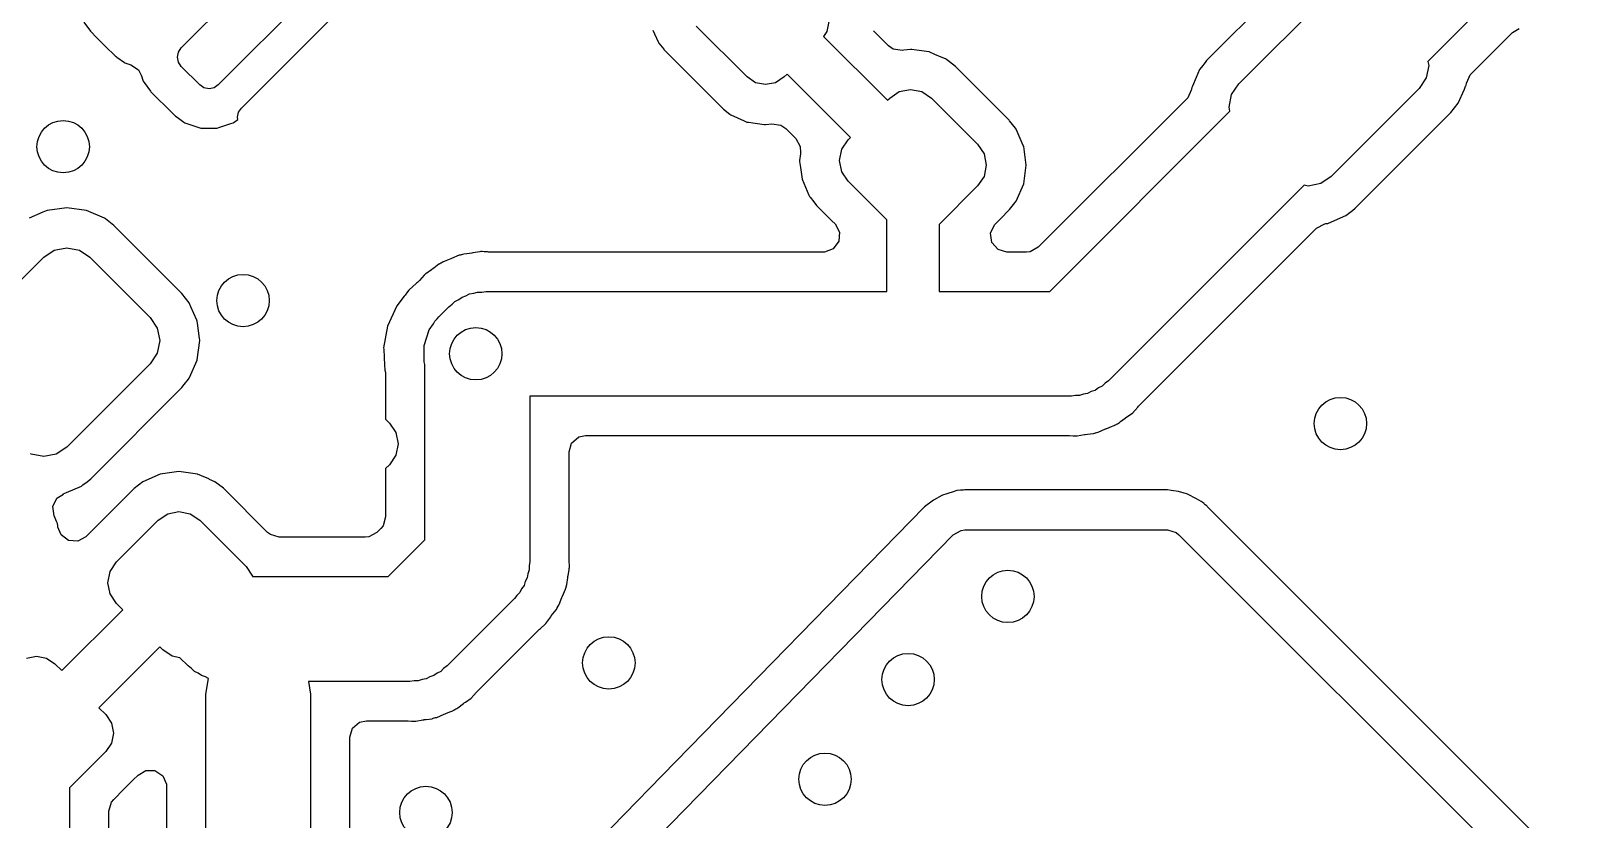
# Model space of a CAD drawing. Extents: x 4.14 to 8.85, y -5.31 to -1.77.
# Drawn here: x 5.7462 to 6.212, y -4.407 to -4.1699 of the extents above; entities that cross this region are included whole.
import ezdxf

# ---------------------------------------------------------------- set-up
doc = ezdxf.new("R2010")
doc.units = 0
doc.header["$MEASUREMENT"] = 0
doc.layers.add('BLACK', color=7, linetype='CONTINUOUS')

msp = doc.modelspace()

# ---------------------------------------------------------------- linework, layer by layer
at = {"layer": 'BLACK', "linetype": 'CONTINUOUS'}
for p, q in [((5.79141, -4.175), (5.82691, -4.1395)), ((6.12868, -4.14985), (6.09985, -4.17868)), ((5.83804, -4.15064), (5.80255, -4.18613)), ((5.80951, -4.19309), (5.845, -4.1576)), ((6.10941, -4.18586), (6.13586, -4.15941)), ((6.18756, -4.15781), (6.16633, -4.17905)), ((5.76215, -4.16731), (5.76408, -4.16996)), ((5.96155, -4.18376), (5.94624, -4.16845)), ((5.98613, -4.16705), (5.98553, -4.17007)), ((5.76408, -4.16996), (5.76421, -4.17009)), ((5.76421, -4.17009), (5.76598, -4.17186)), ((5.76598, -4.17186), (5.76876, -4.17464)), ((5.93325, -4.16967), (5.93485, -4.17319)), ((5.93485, -4.17319), (5.93504, -4.1736)), ((5.93504, -4.1736), (5.9365, -4.17542)), ((5.98553, -4.17007), (5.98454, -4.17155)), ((5.98454, -4.17155), (6.00377, -4.19078)), ((6.00411, -4.17439), (5.99957, -4.16985)), ((6.17928, -4.18282), (6.19174, -4.17037)), ((6.19174, -4.17037), (6.19376, -4.16919)), ((5.76876, -4.17464), (5.7714, -4.17728)), ((5.7714, -4.17728), (5.77158, -4.17741)), ((5.77158, -4.17741), (5.77158, -4.17741)), ((5.77158, -4.17741), (5.77184, -4.1776)), ((5.77184, -4.1776), (5.77207, -4.17777)), ((5.77207, -4.17777), (5.77433, -4.17941)), ((5.79026, -4.17778), (5.79056, -4.17627)), ((5.79056, -4.17929), (5.79026, -4.17778)), ((5.79056, -4.17627), (5.79141, -4.175)), ((5.9365, -4.17542), (5.93656, -4.17549)), ((5.93656, -4.17549), (5.95451, -4.19344)), ((6.00553, -4.17539), (6.00411, -4.17439)), ((6.00829, -4.1758), (6.00553, -4.17539)), ((6.00874, -4.17574), (6.00829, -4.1758)), ((6.01073, -4.17547), (6.00874, -4.17574)), ((6.00874, -4.17574), (6.00874, -4.17574)), ((6.01112, -4.17552), (6.01073, -4.17547)), ((6.01251, -4.17571), (6.01112, -4.17552)), ((6.01112, -4.17552), (6.01112, -4.17552)), ((6.01634, -4.17624), (6.01251, -4.17571)), ((6.01808, -4.17699), (6.01634, -4.17624)), ((6.01991, -4.17778), (6.01808, -4.17699)), ((6.0212, -4.17834), (6.01991, -4.17778)), ((6.02155, -4.17849), (6.0212, -4.17834)), ((5.77433, -4.17941), (5.77442, -4.17948)), ((5.77442, -4.17948), (5.77621, -4.18006)), ((5.77621, -4.18006), (5.77852, -4.18163)), ((5.77852, -4.18163), (5.77939, -4.18324)), ((5.79141, -4.18056), (5.79056, -4.17929)), ((5.79698, -4.18613), (5.79141, -4.18056)), ((5.97358, -4.18287), (5.97269, -4.18376)), ((5.99263, -4.20192), (5.97358, -4.18287)), ((6.02422, -4.18059), (6.02155, -4.17849)), ((6.04041, -4.19678), (6.02422, -4.18059)), ((6.09766, -4.18148), (6.09662, -4.18387)), ((6.0982, -4.18079), (6.09766, -4.18148)), ((6.09932, -4.17936), (6.0982, -4.18079)), ((6.09974, -4.17882), (6.09932, -4.17936)), ((6.09985, -4.17868), (6.09974, -4.17882)), ((6.09974, -4.17882), (6.09974, -4.17882)), ((6.16658, -4.18029), (6.16583, -4.18406)), ((6.16633, -4.17905), (6.16658, -4.18029)), ((6.17902, -4.18311), (6.17928, -4.18282)), ((5.77939, -4.18324), (5.77954, -4.18368)), ((5.77954, -4.18368), (5.77979, -4.18446)), ((5.77979, -4.18446), (5.77997, -4.18503)), ((5.77997, -4.18503), (5.78024, -4.1854)), ((5.78024, -4.1854), (5.78024, -4.1854)), ((5.78024, -4.1854), (5.78217, -4.18805)), ((5.79826, -4.18698), (5.79698, -4.18613)), ((5.79977, -4.18728), (5.79826, -4.18698)), ((5.80127, -4.18698), (5.79977, -4.18728)), ((5.80255, -4.18613), (5.80127, -4.18698)), ((5.96411, -4.18547), (5.96155, -4.18376)), ((5.96712, -4.18606), (5.96411, -4.18547)), ((5.97013, -4.18547), (5.96712, -4.18606)), ((5.97269, -4.18376), (5.97013, -4.18547)), ((6.00734, -4.18817), (6.01073, -4.18749)), ((6.01073, -4.18749), (6.01412, -4.18817)), ((6.09511, -4.18771), (6.09408, -4.19)), ((6.09514, -4.18772), (6.09511, -4.18771)), ((6.09518, -4.18755), (6.09514, -4.18772)), ((6.09523, -4.18745), (6.09518, -4.18755)), ((6.0953, -4.18693), (6.09523, -4.18745)), ((6.09549, -4.18648), (6.0953, -4.18693)), ((6.09662, -4.18387), (6.09549, -4.18648)), ((6.10728, -4.18905), (6.10941, -4.18586)), ((6.1637, -4.18725), (6.13725, -4.2137)), ((6.16583, -4.18406), (6.1637, -4.18725)), ((6.17545, -4.19162), (6.17727, -4.18742)), ((6.17727, -4.18742), (6.17764, -4.18656)), ((6.17764, -4.18656), (6.17768, -4.18646)), ((6.17768, -4.18646), (6.17781, -4.18617)), ((6.17781, -4.18617), (6.17788, -4.18566)), ((6.17788, -4.18566), (6.17792, -4.18556)), ((6.17792, -4.18556), (6.17797, -4.18539)), ((6.17797, -4.18539), (6.17799, -4.1854)), ((6.17799, -4.1854), (6.17902, -4.18311)), ((5.78217, -4.18805), (5.78231, -4.18819)), ((5.78231, -4.18819), (5.78412, -4.19)), ((5.78412, -4.19), (5.78699, -4.19287)), ((6.00377, -4.19078), (6.00447, -4.19009)), ((6.00447, -4.19009), (6.00734, -4.18817)), ((6.01412, -4.18817), (6.01699, -4.19009)), ((6.01699, -4.19009), (6.03091, -4.20401)), ((6.09382, -4.19028), (6.04914, -4.23497)), ((6.09408, -4.19), (6.09382, -4.19028)), ((6.10653, -4.19282), (6.10728, -4.18905)), ((6.17325, -4.19442), (6.17545, -4.19162)), ((5.78699, -4.19287), (5.78949, -4.19537)), ((5.78949, -4.19537), (5.78968, -4.19551)), ((5.78968, -4.19551), (5.78968, -4.19551)), ((5.78968, -4.19551), (5.7902, -4.19589)), ((5.7902, -4.19589), (5.7922, -4.19734)), ((5.80733, -4.19734), (5.80848, -4.19651)), ((5.80836, -4.19587), (5.80866, -4.19437)), ((5.80848, -4.19651), (5.80836, -4.19587)), ((5.80866, -4.19437), (5.80951, -4.19309)), ((5.95451, -4.19344), (5.9564, -4.19496)), ((5.9564, -4.19496), (5.95673, -4.19511)), ((5.95673, -4.19511), (5.95673, -4.19511)), ((5.95673, -4.19511), (5.96074, -4.19694)), ((5.96074, -4.19694), (5.96153, -4.1973)), ((6.04052, -4.19692), (6.04041, -4.19678)), ((6.04228, -4.19916), (6.04052, -4.19692)), ((6.05258, -4.24825), (6.10677, -4.19406)), ((6.10677, -4.19406), (6.10653, -4.19282)), ((6.14442, -4.22325), (6.17325, -4.19442)), ((5.7922, -4.19734), (5.79252, -4.19757)), ((5.79252, -4.19757), (5.79727, -4.19912)), ((5.79727, -4.19912), (5.80226, -4.19912)), ((5.80226, -4.19912), (5.8027, -4.19897)), ((5.8027, -4.19897), (5.80637, -4.19778)), ((5.8027, -4.19897), (5.8027, -4.19897)), ((5.80637, -4.19778), (5.80701, -4.19757)), ((5.80701, -4.19757), (5.80731, -4.19736)), ((5.80731, -4.19736), (5.80733, -4.19734)), ((5.80733, -4.19734), (5.80733, -4.19734)), ((5.96153, -4.1973), (5.96188, -4.19735)), ((5.96188, -4.19735), (5.96188, -4.19735)), ((5.96188, -4.19735), (5.96195, -4.19736)), ((5.96195, -4.19736), (5.96195, -4.19736)), ((5.96195, -4.19736), (5.96671, -4.19804)), ((5.96671, -4.19804), (5.96712, -4.1981)), ((5.96712, -4.1981), (5.969, -4.19783)), ((5.969, -4.19783), (5.97177, -4.19823)), ((5.97177, -4.19823), (5.97321, -4.19923)), ((5.97321, -4.19923), (5.97624, -4.20226)), ((6.0425, -4.19944), (6.04228, -4.19916)), ((6.04228, -4.19916), (6.04228, -4.19916)), ((6.04251, -4.19945), (6.0425, -4.19944)), ((6.04462, -4.20433), (6.04251, -4.19945)), ((5.97624, -4.20226), (5.97758, -4.20471)), ((5.97758, -4.20471), (5.97765, -4.20644)), ((5.98934, -4.20888), (5.99002, -4.20549)), ((5.99002, -4.20549), (5.99194, -4.20262)), ((5.99194, -4.20262), (5.99263, -4.20192)), ((6.03091, -4.20401), (6.03283, -4.20688)), ((6.04476, -4.20466), (6.04462, -4.20433)), ((6.04553, -4.21027), (6.04476, -4.20466)), ((5.97759, -4.20689), (5.97732, -4.20888)), ((5.97732, -4.20888), (5.97736, -4.20918)), ((5.97736, -4.20918), (5.97736, -4.20921)), ((5.97736, -4.20921), (5.97761, -4.211)), ((5.97765, -4.20644), (5.97759, -4.20689)), ((5.97759, -4.20689), (5.97759, -4.20689)), ((5.97761, -4.211), (5.97809, -4.2145)), ((5.99002, -4.21227), (5.98934, -4.20888)), ((6.03283, -4.20688), (6.03351, -4.21027)), ((6.03351, -4.21027), (6.03283, -4.21366)), ((6.04476, -4.21589), (6.04553, -4.21027)), ((5.97809, -4.2145), (5.98019, -4.21935)), ((5.99194, -4.21514), (5.99002, -4.21227)), ((6.00355, -4.22676), (5.99194, -4.21514)), ((6.03283, -4.21366), (6.03091, -4.21653)), ((6.13725, -4.2137), (6.13406, -4.21583)), ((5.98019, -4.21935), (5.98019, -4.21935)), ((5.98019, -4.21935), (5.98034, -4.2197)), ((5.98034, -4.2197), (5.9805, -4.2199)), ((5.9805, -4.2199), (5.98053, -4.21995)), ((5.98053, -4.21995), (5.98053, -4.21995)), ((5.98053, -4.21995), (5.98163, -4.22135)), ((6.03091, -4.21653), (6.0193, -4.22815)), ((6.04251, -4.22109), (6.04476, -4.21589)), ((6.12905, -4.21633), (6.07024, -4.27514)), ((6.13029, -4.21658), (6.12905, -4.21633)), ((6.13406, -4.21583), (6.13029, -4.21658)), ((5.74981, -4.22446), (5.74568, -4.22625)), ((5.75082, -4.22402), (5.74981, -4.22446)), ((5.75113, -4.22389), (5.75082, -4.22402)), ((5.75082, -4.22402), (5.75082, -4.22402)), ((5.75701, -4.22308), (5.75113, -4.22389)), ((5.7629, -4.22389), (5.75701, -4.22308)), ((5.76835, -4.22625), (5.7629, -4.22389)), ((5.98163, -4.22135), (5.98244, -4.22237)), ((5.98244, -4.22237), (5.98707, -4.227)), ((6.03777, -4.22641), (6.04041, -4.22376)), ((6.04041, -4.22376), (6.04042, -4.22376)), ((6.04042, -4.22376), (6.04051, -4.22365)), ((6.04051, -4.22365), (6.04206, -4.22166)), ((6.04051, -4.22365), (6.04051, -4.22365)), ((6.04206, -4.22166), (6.0424, -4.22124)), ((6.0424, -4.22124), (6.04251, -4.22109)), ((6.14164, -4.22544), (6.14364, -4.22387)), ((6.14364, -4.22387), (6.14442, -4.22325)), ((5.7686, -4.22644), (5.76835, -4.22625)), ((5.77115, -4.22844), (5.7686, -4.22644)), ((5.79163, -4.24892), (5.77115, -4.22844)), ((5.98707, -4.227), (5.98802, -4.22795)), ((5.98802, -4.22795), (5.98936, -4.23041)), ((6.00355, -4.24825), (6.00355, -4.22676)), ((6.0193, -4.22815), (6.0193, -4.24825)), ((6.03482, -4.23075), (6.03598, -4.22821)), ((6.03598, -4.22821), (6.03623, -4.22795)), ((6.03623, -4.22795), (6.03777, -4.22641)), ((6.03777, -4.22641), (6.03777, -4.22641)), ((6.07929, -4.28282), (6.13282, -4.22928)), ((6.13282, -4.22928), (6.13528, -4.22795)), ((6.13528, -4.22795), (6.13566, -4.22788)), ((6.13566, -4.22788), (6.13578, -4.22786)), ((6.13578, -4.22786), (6.13617, -4.22781)), ((6.13578, -4.22786), (6.13578, -4.22786)), ((6.13617, -4.22781), (6.14003, -4.22614)), ((6.14003, -4.22614), (6.14162, -4.22545)), ((6.14162, -4.22545), (6.14164, -4.22544)), ((5.98916, -4.23319), (5.98748, -4.23543)), ((5.98936, -4.23041), (5.98916, -4.23319)), ((6.03522, -4.23352), (6.03482, -4.23075)), ((6.03705, -4.23563), (6.03522, -4.23352)), ((5.725, -4.26305), (5.75005, -4.238)), ((5.75005, -4.238), (5.75325, -4.23587)), ((5.75325, -4.23587), (5.75701, -4.23512)), ((5.75701, -4.23512), (5.76078, -4.23587)), ((5.76078, -4.23587), (5.76397, -4.238)), ((5.76397, -4.238), (5.78207, -4.2561)), ((5.87245, -4.2385), (5.87046, -4.23926)), ((5.87269, -4.2384), (5.87245, -4.2385)), ((5.87272, -4.23839), (5.87269, -4.2384)), ((5.87497, -4.2374), (5.87272, -4.23839)), ((5.87272, -4.23839), (5.87272, -4.23839)), ((5.87532, -4.23734), (5.87497, -4.2374)), ((5.87564, -4.23725), (5.87532, -4.23734)), ((5.87572, -4.23722), (5.87564, -4.23725)), ((5.87604, -4.23715), (5.87572, -4.23722)), ((5.87637, -4.23702), (5.87604, -4.23715)), ((5.8764, -4.23702), (5.87637, -4.23702)), ((5.87725, -4.23691), (5.8764, -4.23702)), ((5.87813, -4.23681), (5.87725, -4.23691)), ((5.87882, -4.23672), (5.87813, -4.23681)), ((5.87884, -4.23672), (5.87882, -4.23672)), ((5.87882, -4.23672), (5.87882, -4.23672)), ((5.8791, -4.23668), (5.87884, -4.23672)), ((5.87912, -4.23668), (5.8791, -4.23668)), ((5.88125, -4.23631), (5.87912, -4.23668)), ((5.87912, -4.23668), (5.87912, -4.23668)), ((5.88155, -4.23626), (5.88125, -4.23631)), ((5.88125, -4.23631), (5.88125, -4.23631)), ((5.8819, -4.23628), (5.88155, -4.23626)), ((5.8825, -4.23632), (5.8819, -4.23628)), ((5.88356, -4.23639), (5.8825, -4.23632)), ((5.88379, -4.23641), (5.88356, -4.23639)), ((5.88413, -4.23642), (5.88379, -4.23641)), ((5.98451, -4.23642), (5.88413, -4.23642)), ((5.98486, -4.23641), (5.98451, -4.23642)), ((5.98748, -4.23543), (5.98486, -4.23641)), ((6.03973, -4.23642), (6.03705, -4.23563)), ((6.04563, -4.23642), (6.03973, -4.23642)), ((6.04668, -4.23631), (6.04563, -4.23642)), ((6.04914, -4.23497), (6.04668, -4.23631)), ((5.86448, -4.24333), (5.86303, -4.24495)), ((5.86463, -4.24316), (5.86448, -4.24333)), ((5.86484, -4.24301), (5.86463, -4.24316)), ((5.86492, -4.24296), (5.86484, -4.24301)), ((5.86668, -4.24175), (5.86492, -4.24296)), ((5.86492, -4.24296), (5.86492, -4.24296)), ((5.86689, -4.2416), (5.86668, -4.24175)), ((5.86734, -4.24125), (5.86689, -4.2416)), ((5.86886, -4.24009), (5.86734, -4.24125)), ((5.86893, -4.24006), (5.86886, -4.24009)), ((5.86918, -4.23995), (5.86893, -4.24006)), ((5.86947, -4.23978), (5.86918, -4.23995)), ((5.86954, -4.23973), (5.86947, -4.23978)), ((5.86984, -4.23958), (5.86954, -4.23973)), ((5.86988, -4.23955), (5.86984, -4.23958)), ((5.87013, -4.23938), (5.86988, -4.23955)), ((5.86988, -4.23955), (5.86988, -4.23955)), ((5.87024, -4.23934), (5.87013, -4.23938)), ((5.87046, -4.23926), (5.87024, -4.23934)), ((5.87046, -4.23926), (5.87046, -4.23926)), ((5.85981, -4.24787), (5.85947, -4.24836)), ((5.86218, -4.2458), (5.85981, -4.24787)), ((5.86243, -4.24557), (5.86218, -4.2458)), ((5.86282, -4.24518), (5.86243, -4.24557)), ((5.86302, -4.24497), (5.86282, -4.24518)), ((5.86303, -4.24495), (5.86302, -4.24497)), ((5.86303, -4.24495), (5.86303, -4.24495)), ((5.88178, -4.24845), (5.883, -4.24825)), ((5.883, -4.24825), (6.00355, -4.24825)), ((6.0193, -4.24825), (6.05258, -4.24825)), ((5.79382, -4.25172), (5.79163, -4.24892)), ((5.79434, -4.25292), (5.79382, -4.25172)), ((5.79608, -4.25694), (5.79434, -4.25292)), ((5.85624, -4.25261), (5.85349, -4.25869)), ((5.85634, -4.25248), (5.85624, -4.25261)), ((5.85659, -4.25216), (5.85634, -4.25248)), ((5.8585, -4.24973), (5.85659, -4.25216)), ((5.85865, -4.24952), (5.8585, -4.24973)), ((5.85877, -4.24935), (5.85865, -4.24952)), ((5.85947, -4.24836), (5.85877, -4.24935)), ((5.86886, -4.25586), (5.87186, -4.25286)), ((5.87186, -4.25286), (5.87287, -4.25214)), ((5.87287, -4.25214), (5.87374, -4.25126)), ((5.87374, -4.25126), (5.87485, -4.2507)), ((5.87485, -4.2507), (5.87585, -4.24997)), ((5.87585, -4.24997), (5.87703, -4.24959)), ((5.87703, -4.24959), (5.87813, -4.24902)), ((5.87813, -4.24902), (5.87936, -4.24883)), ((5.87936, -4.24883), (5.88054, -4.24845)), ((5.88054, -4.24845), (5.88178, -4.24845)), ((5.78207, -4.2561), (5.7842, -4.25929)), ((5.79618, -4.25717), (5.79608, -4.25694)), ((5.79626, -4.25778), (5.79618, -4.25717)), ((5.8673, -4.25802), (5.86772, -4.2572)), ((5.86772, -4.2572), (5.86837, -4.25655)), ((5.86837, -4.25655), (5.86886, -4.25586)), ((5.7842, -4.25929), (5.78495, -4.26305)), ((5.7969, -4.26242), (5.79626, -4.25778)), ((5.85349, -4.25869), (5.85227, -4.26526)), ((5.86445, -4.26454), (5.86597, -4.25985)), ((5.86597, -4.25985), (5.8673, -4.25802)), ((5.7842, -4.26682), (5.78207, -4.27001)), ((5.78495, -4.26305), (5.7842, -4.26682)), ((5.79619, -4.26887), (5.79699, -4.26305)), ((5.79696, -4.26287), (5.7969, -4.26242)), ((5.79699, -4.26305), (5.79696, -4.26287)), ((5.85227, -4.26526), (5.85229, -4.26561)), ((5.85229, -4.26561), (5.85257, -4.27041)), ((5.86445, -4.26946), (5.86445, -4.26454)), ((5.78207, -4.27001), (5.75701, -4.29507)), ((5.79391, -4.27419), (5.79618, -4.26894)), ((5.79618, -4.26894), (5.79619, -4.26887)), ((5.85257, -4.27041), (5.85265, -4.27186)), ((5.86471, -4.27027), (5.86445, -4.26946)), ((5.86471, -4.32302), (5.86471, -4.27027)), ((5.79232, -4.2763), (5.79363, -4.27464)), ((5.79363, -4.27464), (5.79382, -4.27439)), ((5.79363, -4.27464), (5.79363, -4.27464)), ((5.79382, -4.27439), (5.79391, -4.27419)), ((5.85265, -4.27186), (5.85266, -4.27192)), ((5.85266, -4.27192), (5.85275, -4.27221)), ((5.85275, -4.27221), (5.85275, -4.27221)), ((5.85275, -4.27221), (5.85276, -4.27226)), ((5.85276, -4.27226), (5.85279, -4.27239)), ((5.85279, -4.27239), (5.85279, -4.27246)), ((5.85279, -4.27246), (5.8528, -4.2725)), ((5.8528, -4.2725), (5.8528, -4.2725)), ((5.8528, -4.2725), (5.85287, -4.27331)), ((5.85287, -4.27331), (5.85288, -4.27338)), ((5.85288, -4.27338), (5.85288, -4.28667)), ((6.06924, -4.27586), (6.06836, -4.27674)), ((6.07024, -4.27514), (6.06924, -4.27586)), ((5.76419, -4.30463), (5.79163, -4.27719)), ((5.79163, -4.27719), (5.79232, -4.2763)), ((6.05911, -4.27975), (5.8962, -4.27975)), ((5.8962, -4.27975), (5.8962, -4.32954)), ((6.06033, -4.27955), (6.05911, -4.27975)), ((6.06157, -4.27955), (6.06033, -4.27955)), ((6.06275, -4.27917), (6.06157, -4.27955)), ((6.06397, -4.27898), (6.06275, -4.27917)), ((6.06508, -4.27841), (6.06397, -4.27898)), ((6.06626, -4.27803), (6.06508, -4.27841)), ((6.06726, -4.2773), (6.06626, -4.27803)), ((6.06836, -4.27674), (6.06726, -4.2773)), ((6.07545, -4.28623), (6.07748, -4.28484)), ((6.07748, -4.28484), (6.07907, -4.28305)), ((6.07907, -4.28305), (6.07909, -4.28303)), ((6.07907, -4.28305), (6.07907, -4.28305)), ((6.07909, -4.28303), (6.07929, -4.28282)), ((5.85288, -4.28667), (5.85406, -4.28786)), ((5.85406, -4.28786), (5.85598, -4.29073)), ((6.06714, -4.2906), (6.06939, -4.28961)), ((6.06939, -4.28961), (6.06941, -4.2896)), ((6.06939, -4.28961), (6.06939, -4.28961)), ((6.06941, -4.2896), (6.06965, -4.2895)), ((6.06965, -4.2895), (6.06971, -4.28948)), ((6.06971, -4.28948), (6.07118, -4.28892)), ((6.07118, -4.28892), (6.0717, -4.28873)), ((6.0717, -4.28873), (6.07198, -4.28862)), ((6.0717, -4.28873), (6.0717, -4.28873)), ((6.07198, -4.28862), (6.07222, -4.28845)), ((6.07222, -4.28845), (6.07227, -4.28842)), ((6.07222, -4.28845), (6.07222, -4.28845)), ((6.07227, -4.28842), (6.07256, -4.28827)), ((6.07256, -4.28827), (6.07264, -4.28822)), ((6.07264, -4.28822), (6.07292, -4.28805)), ((6.07292, -4.28805), (6.07325, -4.28791)), ((6.07325, -4.28791), (6.07353, -4.2877)), ((6.07353, -4.2877), (6.07357, -4.28766)), ((6.07353, -4.2877), (6.07353, -4.2877)), ((6.07357, -4.28766), (6.0739, -4.28741)), ((6.0739, -4.28741), (6.07522, -4.2864)), ((6.07522, -4.2864), (6.07543, -4.28625)), ((6.07543, -4.28625), (6.07545, -4.28623)), ((6.07545, -4.28623), (6.07545, -4.28623)), ((5.85598, -4.29073), (5.85666, -4.29412)), ((5.85666, -4.29412), (5.85598, -4.29751)), ((5.90804, -4.29654), (5.90882, -4.29386)), ((5.90882, -4.29386), (5.91094, -4.29203)), ((5.91094, -4.29203), (5.913, -4.29158)), ((5.913, -4.29158), (6.05798, -4.29158)), ((6.05798, -4.29158), (6.05832, -4.29159)), ((6.05832, -4.29159), (6.05855, -4.29161)), ((6.05855, -4.29161), (6.05961, -4.29168)), ((6.05961, -4.29168), (6.06021, -4.29172)), ((6.06021, -4.29172), (6.06056, -4.29174)), ((6.06056, -4.29174), (6.06085, -4.29169)), ((6.06085, -4.29169), (6.06299, -4.29132)), ((6.06085, -4.29169), (6.06085, -4.29169)), ((6.06299, -4.29132), (6.06299, -4.29132)), ((6.06299, -4.29132), (6.06301, -4.29132)), ((6.06301, -4.29132), (6.06327, -4.29128)), ((6.06327, -4.29128), (6.06329, -4.29128)), ((6.06329, -4.29128), (6.06398, -4.29119)), ((6.06329, -4.29128), (6.06329, -4.29128)), ((6.06398, -4.29119), (6.06486, -4.29109)), ((6.06486, -4.29109), (6.06573, -4.29098)), ((6.06573, -4.29098), (6.06606, -4.29085)), ((6.06606, -4.29085), (6.06638, -4.29078)), ((6.06638, -4.29078), (6.06647, -4.29075)), ((6.06647, -4.29075), (6.06679, -4.29066)), ((6.06679, -4.29066), (6.06714, -4.2906)), ((5.74629, -4.2972), (5.74607, -4.29706)), ((5.75005, -4.29795), (5.74629, -4.2972)), ((5.75382, -4.2972), (5.75005, -4.29795)), ((5.75701, -4.29507), (5.75382, -4.2972)), ((5.85598, -4.29751), (5.85406, -4.30038)), ((5.90804, -4.32858), (5.90804, -4.29654)), ((5.78511, -4.30324), (5.77991, -4.30549)), ((5.79073, -4.30247), (5.78511, -4.30324)), ((5.79208, -4.30265), (5.79073, -4.30247)), ((5.79275, -4.30274), (5.79208, -4.30265)), ((5.79634, -4.30324), (5.79275, -4.30274)), ((5.79748, -4.30373), (5.79634, -4.30324)), ((5.79968, -4.30468), (5.79748, -4.30373)), ((5.85406, -4.30038), (5.85288, -4.30157)), ((5.85288, -4.30157), (5.85288, -4.31606)), ((5.75594, -4.30918), (5.75695, -4.30874)), ((5.75695, -4.30874), (5.76139, -4.30682)), ((5.76139, -4.30682), (5.76181, -4.30649)), ((5.76181, -4.30649), (5.76309, -4.30549)), ((5.76309, -4.30549), (5.76419, -4.30463)), ((5.77724, -4.30759), (5.76622, -4.3186)), ((5.77991, -4.30549), (5.77724, -4.30759)), ((5.79996, -4.3048), (5.79968, -4.30468)), ((5.80155, -4.30549), (5.79996, -4.3048)), ((5.80408, -4.30747), (5.80155, -4.30549)), ((5.80422, -4.30759), (5.80408, -4.30747)), ((5.80433, -4.30769), (5.80422, -4.30759)), ((5.8174, -4.32077), (5.80433, -4.30769)), ((6.02382, -4.30843), (6.02161, -4.30915)), ((6.02439, -4.30825), (6.02382, -4.30843)), ((6.02462, -4.30818), (6.02439, -4.30825)), ((6.02439, -4.30825), (6.02439, -4.30825)), ((6.02573, -4.30805), (6.02462, -4.30818)), ((6.0258, -4.30805), (6.02573, -4.30805)), ((6.02582, -4.30804), (6.0258, -4.30805)), ((6.0258, -4.30805), (6.0258, -4.30805)), ((6.02622, -4.30802), (6.02582, -4.30804)), ((6.02582, -4.30804), (6.02582, -4.30804)), ((6.02666, -4.308), (6.02622, -4.30802)), ((6.02701, -4.30798), (6.02666, -4.308)), ((6.02709, -4.30797), (6.02701, -4.30798)), ((6.02701, -4.30798), (6.02701, -4.30798)), ((6.08795, -4.30797), (6.02709, -4.30797)), ((6.0891, -4.30814), (6.08795, -4.30797)), ((6.09133, -4.30846), (6.0891, -4.30814)), ((6.09299, -4.30895), (6.09133, -4.30846)), ((5.75284, -4.31298), (5.75405, -4.31046)), ((5.75318, -4.31575), (5.75284, -4.31298)), ((5.75405, -4.31046), (5.75598, -4.30927)), ((5.75598, -4.30927), (5.75594, -4.30918)), ((6.01494, -4.31309), (5.93602, -4.39389)), ((6.01765, -4.31101), (6.01494, -4.31309)), ((6.02009, -4.30964), (6.01765, -4.31101)), ((6.02032, -4.30956), (6.02009, -4.30964)), ((6.02161, -4.30915), (6.02032, -4.30956)), ((6.02032, -4.30956), (6.02032, -4.30956)), ((6.09378, -4.30918), (6.09299, -4.30895)), ((6.09402, -4.30925), (6.09378, -4.30918)), ((6.09378, -4.30918), (6.09378, -4.30918)), ((6.0967, -4.31065), (6.09402, -4.30925)), ((6.09817, -4.31142), (6.0967, -4.31065)), ((6.099, -4.31209), (6.09817, -4.31142)), ((6.09905, -4.31213), (6.099, -4.31209)), ((6.09936, -4.31241), (6.09905, -4.31213)), ((6.09905, -4.31213), (6.09905, -4.31213)), ((6.09978, -4.31279), (6.09936, -4.31241)), ((6.09996, -4.31295), (6.09978, -4.31279)), ((6.21205, -4.42504), (6.09996, -4.31295)), ((5.75401, -4.31768), (5.75318, -4.31575)), ((5.75418, -4.31806), (5.75401, -4.31768)), ((5.75428, -4.3188), (5.75418, -4.31806)), ((5.77194, -4.32962), (5.78447, -4.31709)), ((5.78447, -4.31709), (5.78734, -4.31517)), ((5.78734, -4.31517), (5.79073, -4.31449)), ((5.79073, -4.31449), (5.79412, -4.31517)), ((5.79412, -4.31517), (5.79699, -4.31709)), ((5.79699, -4.31709), (5.81091, -4.33101)), ((5.85288, -4.31606), (5.85209, -4.31875)), ((5.75434, -4.31922), (5.75428, -4.3188)), ((5.75528, -4.32152), (5.75434, -4.31922)), ((5.75752, -4.3232), (5.75528, -4.32152)), ((5.76276, -4.32206), (5.76031, -4.3234)), ((5.76622, -4.3186), (5.76276, -4.32206)), ((5.81823, -4.32143), (5.8174, -4.32077)), ((5.82091, -4.32222), (5.81823, -4.32143)), ((5.84672, -4.32222), (5.82091, -4.32222)), ((5.84778, -4.32211), (5.84672, -4.32222)), ((5.85023, -4.32077), (5.84778, -4.32211)), ((5.8505, -4.3205), (5.85023, -4.32077)), ((5.85143, -4.31957), (5.8505, -4.3205)), ((5.8505, -4.3205), (5.8505, -4.3205)), ((5.85209, -4.31875), (5.85143, -4.31957)), ((5.89206, -4.45611), (6.02354, -4.32149)), ((6.02354, -4.32149), (6.02598, -4.32013)), ((6.02598, -4.32013), (6.02709, -4.32)), ((6.02709, -4.32), (6.08795, -4.32)), ((6.08795, -4.32), (6.09063, -4.32079)), ((6.09063, -4.32079), (6.09145, -4.32145)), ((6.09145, -4.32145), (6.20355, -4.43355)), ((5.76031, -4.3234), (5.75752, -4.3232)), ((5.85368, -4.33405), (5.86471, -4.32302)), ((5.77002, -4.33249), (5.77194, -4.32962)), ((5.81091, -4.33101), (5.81283, -4.33388)), ((5.89601, -4.33201), (5.89563, -4.33319)), ((5.8962, -4.32954), (5.89601, -4.33077)), ((5.89601, -4.33077), (5.89601, -4.33201)), ((5.90773, -4.33373), (5.90805, -4.33201)), ((5.90804, -4.32887), (5.90804, -4.32858)), ((5.90805, -4.32889), (5.90804, -4.32887)), ((5.90818, -4.33129), (5.90805, -4.32889)), ((5.90805, -4.33201), (5.90812, -4.33164)), ((5.90812, -4.33164), (5.90818, -4.33129)), ((5.76934, -4.33588), (5.77002, -4.33249)), ((5.77002, -4.33927), (5.76934, -4.33588)), ((5.81283, -4.33388), (5.81287, -4.33405)), ((5.81287, -4.33405), (5.85368, -4.33405)), ((5.89449, -4.33669), (5.89376, -4.3377)), ((5.89487, -4.33551), (5.89449, -4.33669)), ((5.89543, -4.33441), (5.89487, -4.33551)), ((5.89563, -4.33319), (5.89543, -4.33441)), ((5.90724, -4.33678), (5.90727, -4.3367)), ((5.90727, -4.3367), (5.90737, -4.33645)), ((5.90737, -4.33645), (5.90763, -4.33444)), ((5.90763, -4.33444), (5.90769, -4.33399)), ((5.90769, -4.33399), (5.90773, -4.33373)), ((5.77194, -4.34214), (5.77002, -4.33927)), ((5.89159, -4.34068), (5.87134, -4.36093)), ((5.89232, -4.33968), (5.89159, -4.34068)), ((5.8932, -4.3388), (5.89232, -4.33968)), ((5.89376, -4.3377), (5.8932, -4.3388)), ((5.90503, -4.34244), (5.90584, -4.34036)), ((5.90584, -4.34036), (5.90594, -4.34012)), ((5.90594, -4.34012), (5.90601, -4.33998)), ((5.90601, -4.33998), (5.90602, -4.33995)), ((5.90602, -4.33995), (5.90697, -4.33785)), ((5.90697, -4.33785), (5.90703, -4.3375)), ((5.90703, -4.3375), (5.90713, -4.33719)), ((5.90713, -4.33719), (5.90715, -4.3371)), ((5.90715, -4.3371), (5.90724, -4.33678)), ((5.75553, -4.36233), (5.77383, -4.34403)), ((5.77383, -4.34403), (5.77194, -4.34214)), ((5.90253, -4.3461), (5.90269, -4.34589)), ((5.90269, -4.34589), (5.9027, -4.34587)), ((5.9027, -4.34587), (5.90417, -4.344)), ((5.9027, -4.34587), (5.9027, -4.34587)), ((5.90417, -4.344), (5.90422, -4.34393)), ((5.90422, -4.34393), (5.90434, -4.34366)), ((5.90434, -4.34366), (5.90437, -4.34361)), ((5.90437, -4.34361), (5.90454, -4.34333)), ((5.90454, -4.34333), (5.90458, -4.34325)), ((5.90458, -4.34325), (5.90474, -4.34296)), ((5.90474, -4.34296), (5.90494, -4.34267)), ((5.90494, -4.34267), (5.90503, -4.34244)), ((5.88038, -4.36862), (5.89916, -4.34984)), ((5.89916, -4.34984), (5.89941, -4.34961)), ((5.89941, -4.34961), (5.90088, -4.34833)), ((5.90088, -4.34833), (5.9011, -4.34813)), ((5.9011, -4.34813), (5.90253, -4.3461)), ((5.78497, -4.35517), (5.76667, -4.37347)), ((5.78586, -4.35606), (5.78497, -4.35517)), ((5.74487, -4.35853), (5.74788, -4.35794)), ((5.74788, -4.35794), (5.75089, -4.35853)), ((5.75089, -4.35853), (5.75345, -4.36024)), ((5.78873, -4.35798), (5.78586, -4.35606)), ((5.79102, -4.35844), (5.78873, -4.35798)), ((5.79351, -4.36093), (5.79102, -4.35844)), ((5.75345, -4.36024), (5.75553, -4.36233)), ((5.79452, -4.36166), (5.79351, -4.36093)), ((5.79539, -4.36254), (5.79452, -4.36166)), ((5.7965, -4.3631), (5.79539, -4.36254)), ((5.7975, -4.36383), (5.7965, -4.3631)), ((5.79868, -4.36421), (5.7975, -4.36383)), ((5.79958, -4.36467), (5.79868, -4.36421)), ((5.79883, -4.36942), (5.79958, -4.36467)), ((5.86617, -4.36421), (5.86507, -4.36478)), ((5.86735, -4.36383), (5.86617, -4.36421)), ((5.86835, -4.3631), (5.86735, -4.36383)), ((5.86946, -4.36254), (5.86835, -4.3631)), ((5.87033, -4.36166), (5.86946, -4.36254)), ((5.87134, -4.36093), (5.87033, -4.36166)), ((5.8602, -4.36555), (5.82971, -4.36555)), ((5.82971, -4.36555), (5.83032, -4.36942)), ((5.86143, -4.36535), (5.8602, -4.36555)), ((5.86266, -4.36535), (5.86143, -4.36535)), ((5.86384, -4.36497), (5.86266, -4.36535)), ((5.86507, -4.36478), (5.86384, -4.36497)), ((5.87857, -4.37064), (5.88017, -4.36885)), ((5.88017, -4.36885), (5.88019, -4.36883)), ((5.88019, -4.36883), (5.88038, -4.36862)), ((5.76667, -4.37347), (5.76876, -4.37555)), ((5.79883, -4.44773), (5.79883, -4.36942)), ((5.83032, -4.36942), (5.83032, -4.44912)), ((5.87366, -4.37407), (5.87374, -4.37402)), ((5.87374, -4.37402), (5.87402, -4.37385)), ((5.87402, -4.37385), (5.87434, -4.37371)), ((5.87434, -4.37371), (5.87462, -4.3735)), ((5.87462, -4.3735), (5.8763, -4.37221)), ((5.87462, -4.3735), (5.87462, -4.3735)), ((5.8763, -4.37221), (5.87631, -4.3722)), ((5.8763, -4.37221), (5.8763, -4.37221)), ((5.87631, -4.3722), (5.87652, -4.37205)), ((5.87652, -4.37205), (5.87654, -4.37203)), ((5.87654, -4.37203), (5.87692, -4.37177)), ((5.87654, -4.37203), (5.87654, -4.37203)), ((5.87692, -4.37177), (5.87857, -4.37064)), ((5.76876, -4.37555), (5.77047, -4.37811)), ((5.77047, -4.37811), (5.77106, -4.38112)), ((5.84294, -4.37966), (5.84505, -4.37783)), ((5.84505, -4.37783), (5.84711, -4.37738)), ((5.84711, -4.37738), (5.85907, -4.37738)), ((5.85907, -4.37738), (5.85941, -4.37739)), ((5.85941, -4.37739), (5.85965, -4.3774)), ((5.85965, -4.3774), (5.8607, -4.37748)), ((5.8607, -4.37748), (5.8613, -4.37752)), ((5.8613, -4.37752), (5.86166, -4.37754)), ((5.86166, -4.37754), (5.86195, -4.37749)), ((5.86195, -4.37749), (5.86408, -4.37712)), ((5.86195, -4.37749), (5.86195, -4.37749)), ((5.86408, -4.37712), (5.8641, -4.37711)), ((5.86408, -4.37712), (5.86408, -4.37712)), ((5.8641, -4.37711), (5.86436, -4.37708)), ((5.86436, -4.37708), (5.86438, -4.37707)), ((5.86438, -4.37707), (5.86507, -4.37699)), ((5.86438, -4.37707), (5.86438, -4.37707)), ((5.86507, -4.37699), (5.86595, -4.37688)), ((5.86595, -4.37688), (5.86683, -4.37678)), ((5.86683, -4.37678), (5.86693, -4.37674)), ((5.86693, -4.37674), (5.86716, -4.37665)), ((5.86716, -4.37665), (5.86748, -4.37657)), ((5.86748, -4.37657), (5.86757, -4.37655)), ((5.86757, -4.37655), (5.86788, -4.37645)), ((5.86788, -4.37645), (5.86823, -4.37639)), ((5.86823, -4.37639), (5.87049, -4.3754)), ((5.87049, -4.3754), (5.87049, -4.3754)), ((5.87049, -4.3754), (5.87051, -4.3754)), ((5.87051, -4.3754), (5.87075, -4.3753)), ((5.87075, -4.3753), (5.87097, -4.37521)), ((5.87097, -4.37521), (5.87217, -4.37476)), ((5.87217, -4.37476), (5.87279, -4.37452)), ((5.87279, -4.37452), (5.87307, -4.37442)), ((5.87279, -4.37452), (5.87279, -4.37452)), ((5.87307, -4.37442), (5.87332, -4.37425)), ((5.87332, -4.37425), (5.87336, -4.37422)), ((5.87332, -4.37425), (5.87332, -4.37425)), ((5.87336, -4.37422), (5.87366, -4.37407)), ((5.77106, -4.38112), (5.77047, -4.38413)), ((5.84215, -4.38234), (5.84294, -4.37966)), ((5.84215, -4.44217), (5.84215, -4.38234)), ((5.76876, -4.38669), (5.75784, -4.39761)), ((5.77047, -4.38413), (5.76876, -4.38669)), ((5.77847, -4.39376), (5.78072, -4.39236)), ((5.78072, -4.39236), (5.78352, -4.39241)), ((5.78352, -4.39241), (5.78584, -4.39396)), ((5.77414, -4.39803), (5.77698, -4.3952)), ((5.77698, -4.3952), (5.77844, -4.39374)), ((5.77844, -4.39374), (5.77847, -4.39376)), ((5.78584, -4.39396), (5.78696, -4.39653)), ((5.78696, -4.39653), (5.787, -4.39715)), ((5.787, -4.39715), (5.787, -4.44078)), ((5.93602, -4.39389), (5.89345, -4.43746)), ((5.75784, -4.39761), (5.75784, -4.44005)), ((5.76967, -4.40456), (5.77046, -4.40188)), ((5.77046, -4.40188), (5.77112, -4.40105)), ((5.77112, -4.40105), (5.77414, -4.39803)), ((5.76967, -4.43742), (5.76967, -4.40456))]:
    msp.add_line(p, q, dxfattribs=at)
at = {"layer": 'BLACK'}
for centre in [(5.75591, -4.20472), (5.81, -4.251), (5.88, -4.267), (6.14, -4.288), (6.04, -4.34), (5.92, -4.36), (6.01, -4.365), (5.985, -4.395), (5.865, -4.405)]:
    msp.add_circle(centre, 0.00787, dxfattribs=at)

doc.saveas('drawing.dxf')
